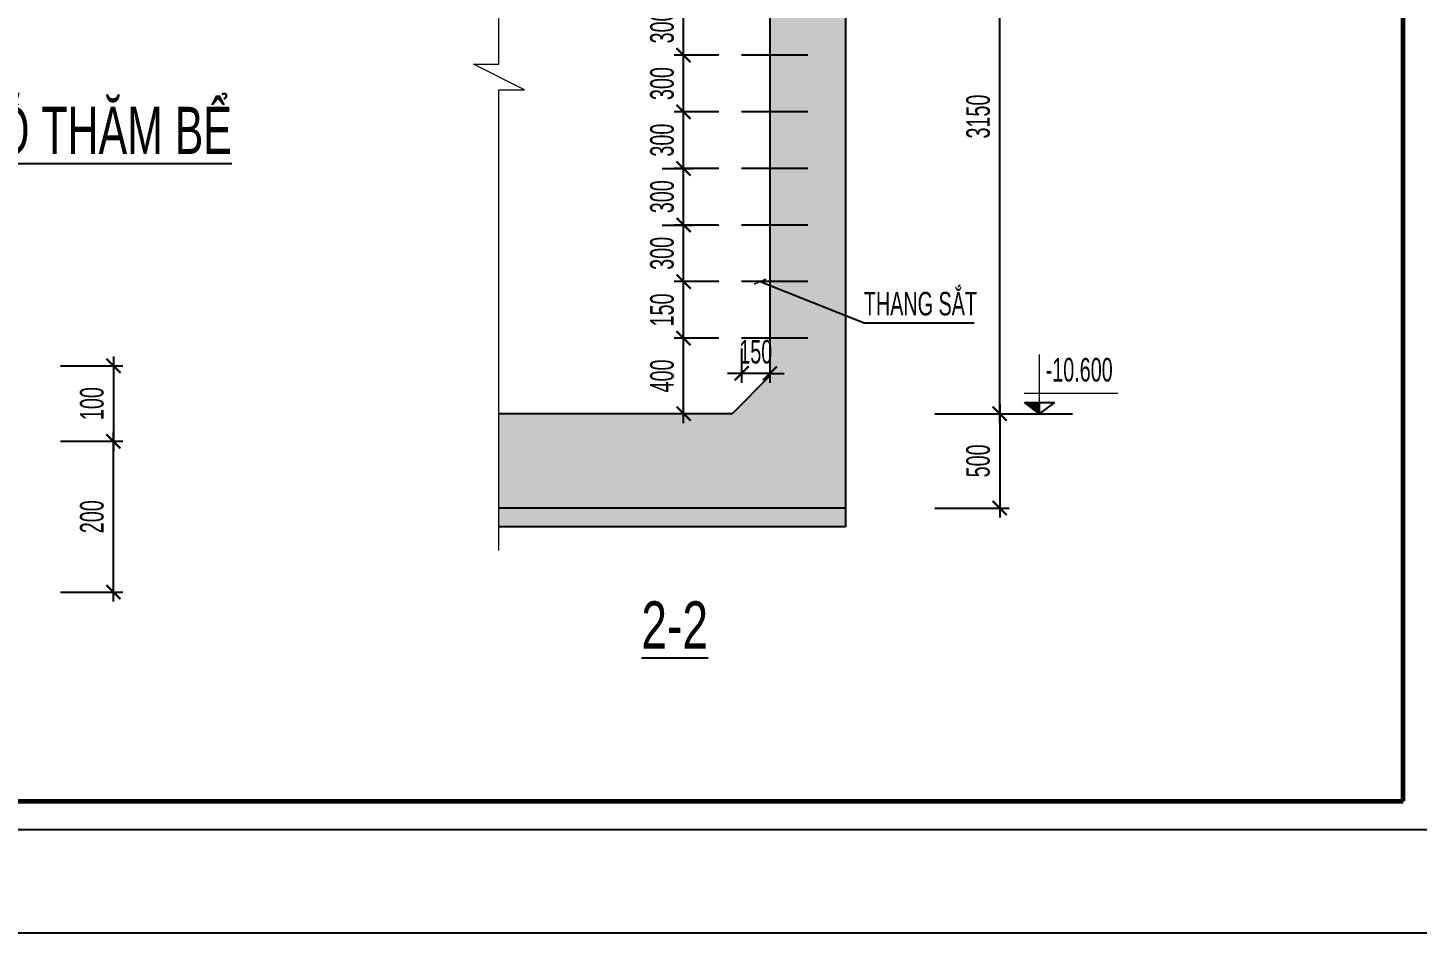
# Model space of a CAD drawing. Header units: millimetres. Extents: x 49116 to 95141, y 45601 to 60451.
# Drawn here: x 64198 to 67878, y 45601 to 48001 of the extents above; entities that cross this region are included whole.
import ezdxf
from ezdxf.enums import TextEntityAlignment as Align

# ---------------------------------------------------------------- set-up
doc = ezdxf.new("R2010")
doc.units = ezdxf.units.MM
doc.header["$MEASUREMENT"] = 0
doc.layers.get('DEFPOINTS').update_dxf_attribs({"color": 252})
for name, color, linetype in [('CDC-KHUNGTEN', 7, 'Continuous'), ('CDC.02.DIM', 1, 'Continuous'), ('CDC.03.BORDER', 3, 'Continuous'), ('CDC.06.TEXT', 2, 'Continuous'), ('CDC.10.HATCH', 251, 'Continuous'), ('CDC.16.BIGTEXT', 6, 'Continuous'), ('CHI', 1, 'Continuous'), ('DIM', 1, 'Continuous'), ('KCS_HATCH', 8, 'Continuous'), ('STEEL', 4, 'Continuous')]:
    doc.layers.add(name, color=color, linetype=linetype)
doc.layers.add('KCS_CHI', color=1, linetype='Continuous', lineweight=15)
doc.styles.add('arial', font='arial.ttf', dxfattribs={"width": 0.6})
doc.styles.add('KCS_SMTEXT', font='arial.ttf', dxfattribs={"width": 0.7})
doc.dimstyles.new('1.50 HHT', dxfattribs={"dimscale": 100, "dimtxt": 2.5, "dimasz": 1, "dimexe": 1, "dimexo": 0, "dimgap": 1, "dimtad": 1, "dimdec": 0, "dimlfac": 0.5, "dimdsep": 46, "dimtxsty": 'arial', "dimblk": 'ARCHTICK', "dimcen": 1, "dimdle": 1, "dimclrd": 1, "dimclre": 1, "dimclrt": 2, "dimadec": 0, "dimazin": 0, "dimtfac": 0.00072, "dimtdec": 0, "dimtix": 1, "dimtmove": 2, "dimatfit": 3, "dimldrblk": 'ARCHTICK', "dimfxl": 7, "dimtolj": 1, "dimarcsym": 1})
doc.dimstyles.new('DIM25', dxfattribs={"dimscale": 25, "dimtxt": 2.5, "dimasz": 1.5, "dimexe": 1, "dimexo": 0, "dimgap": 1, "dimtad": 1, "dimdec": 0, "dimzin": 0, "dimdsep": 46, "dimtxsty": 'arial', "dimblk1": 'ARCHTICK', "dimblk2": 'ARCHTICK', "dimsah": 1, "dimcen": 0.09, "dimdle": 1, "dimclrd": 256, "dimclre": 1, "dimclrt": 2, "dimadec": 0, "dimazin": 0, "dimtfac": 1, "dimtdec": 0, "dimtix": 1, "dimtmove": 2, "dimatfit": 0, "dimldrblk": 'DOT', "dimfxl": 50, "dimtolj": 1, "dimtzin": 0, "dimarcsym": 0})
doc.dimstyles.new('DIM25x0.5', dxfattribs={"dimscale": 25, "dimtxt": 2.5, "dimasz": 1.5, "dimexe": 1, "dimexo": 0, "dimgap": 1, "dimtad": 1, "dimdec": 0, "dimlfac": 2, "dimzin": 0, "dimdsep": 46, "dimtxsty": 'arial', "dimblk1": 'ARCHTICK', "dimblk2": 'ARCHTICK', "dimsah": 1, "dimcen": 0.09, "dimdle": 1, "dimclrd": 256, "dimclre": 1, "dimclrt": 2, "dimadec": 0, "dimazin": 0, "dimtfac": 1, "dimtdec": 0, "dimtix": 1, "dimtmove": 2, "dimatfit": 0, "dimldrblk": 'DOT', "dimfxl": 50, "dimtolj": 1, "dimtzin": 0, "dimarcsym": 0})

# ---------------------------------------------------------------- blocks, each defined once
blk = doc.blocks.new('_ArchTick')
at = {"color": 0, "linetype": 'ByBlock', "const_width": 0.15}
blk.add_lwpolyline([(-0.5, -0.5), (0.5, 0.5)], dxfattribs=at)
blk = doc.blocks.new('*D73')
at = {"layer": 'CDC.02.DIM', "lineweight": -2, "transparency": 16777216}
blk.add_line((64424.8, 47130), (64424.8, 46880), dxfattribs=at)
at = {"layer": 'CDC.02.DIM', "color": 1, "lineweight": -2, "transparency": 16777216}
for p, q in [((64284.2, 47105), (64449.8, 47105)), ((64284.2, 46905), (64449.8, 46905))]:
    blk.add_line(p, q, dxfattribs=at)
at = {"layer": 'DEFPOINTS', "color": 0, "transparency": 16777216}
for p in [(64284.2, 47105), (64284.2, 46905), (64424.8, 46905)]:
    blk.add_point(p, dxfattribs=at)
at = {"layer": 'CDC.02.DIM', "lineweight": -2, "transparency": 16777216, "xscale": 37.5, "yscale": 37.5, "zscale": 37.5}
for p, rotation in [((64424.8, 47105), 90), ((64424.8, 46905), 270)]:
    blk.add_blockref('_ArchTick', p, dxfattribs=dict(at, rotation=rotation))
at = {"layer": 'CDC.02.DIM', "color": 2, "transparency": 16777216, "insert": (64367.9, 47005), "char_height": 62.5, "attachment_point": 5, "rotation": 90, "style": 'arial'}
blk.add_mtext('\\A1;100', dxfattribs=at)
blk = doc.blocks.new('_DOT')
at = {"color": 0, "linetype": 'ByBlock'}
blk.add_line((-0.5, 0), (-1, 0), dxfattribs=at)
at = {"color": 0, "linetype": 'ByBlock', "const_width": 0.5}
blk.add_lwpolyline([(-0.25, 0, 1), (0.25, 0, 1)], format="xyb", close=True, dxfattribs=at)
blk = doc.blocks.new('*D80')
at = {"layer": 'CDC.02.DIM', "lineweight": -2, "transparency": 16777216}
blk.add_line((64424.8, 46480.5), (64424.8, 46930), dxfattribs=at)
at = {"layer": 'CDC.02.DIM', "color": 1, "lineweight": -2, "transparency": 16777216}
for p, q in [((64284.2, 46905), (64449.8, 46905)), ((64284.2, 46505.5), (64449.8, 46505.5))]:
    blk.add_line(p, q, dxfattribs=at)
at = {"layer": 'DEFPOINTS', "color": 0, "transparency": 16777216}
for p in [(64284.2, 46905), (64424.8, 46905), (64284.2, 46505.5)]:
    blk.add_point(p, dxfattribs=at)
at = {"layer": 'CDC.02.DIM', "lineweight": -2, "transparency": 16777216, "xscale": 37.5, "yscale": 37.5, "zscale": 37.5}
for p, rotation in [((64424.8, 46905), 90), ((64424.8, 46505.5), 270)]:
    blk.add_blockref('_ArchTick', p, dxfattribs=dict(at, rotation=rotation))
at = {"layer": 'CDC.02.DIM', "color": 2, "transparency": 16777216, "insert": (64367.9, 46705.2), "char_height": 62.5, "attachment_point": 5, "rotation": 90, "style": 'arial'}
blk.add_mtext('\\A1;200', dxfattribs=at)
blk = doc.blocks.new('KHUNG A1')
at = {"layer": 'CDC-KHUNGTEN', "color": 8}
blk.add_lwpolyline([(10368.18, 709.17), (10447.22, 709.17), (10447.22, 1281.17), (9647.22, 1281.17), (9647.22, 709.17), (10368.18, 709.17)], dxfattribs=at)
at = {"layer": 'CDC-KHUNGTEN', "color": 255, "lineweight": 60}
blk.add_lwpolyline([(10366.22, 712.17), (10366.22, 1278.17), (9650.22, 1278.17), (9650.22, 712.17), (10366.22, 712.17)], close=True, dxfattribs=at)
at = {"layer": 'DEFPOINTS', "color": 1, "ltscale": 0.2}
blk.add_lwpolyline([(9617.22, 698.17), (9617.22, 1292.17), (10458.22, 1292.17), (10458.22, 698.17), (9617.22, 698.17)], close=True, dxfattribs=at)
blk = doc.blocks.new('CAODO')
at = {"layer": 'KCS_HATCH'}
blk.add_hatch(color=256, dxfattribs=at).paths.add_polyline_path([(-3269.7, 14651), (-3309.7, 14651), (-3269.7, 14621)])
at = {"layer": 'CHI'}
for q in [(-3309.7, 14651), (-3229.7, 14651)]:
    blk.add_line((-3269.7, 14621), q, dxfattribs=at)
at = {"layer": 'DIM'}
for p, q in [((-3309.7, 14651), (-3229.7, 14651)), ((-3269.7, 14621), (-3269.7, 14651)), ((-3357.2, 14621), (-3182.2, 14621))]:
    blk.add_line(p, q, dxfattribs=at)
at = {"layer": 'KCS_CHI'}
for p, q in [((-3269.7, 14621), (-3269.7, 14778.1)), ((-3310.2, 14675.4), (-3062.5, 14675.4))]:
    blk.add_line(p, q, dxfattribs=at)
blk = doc.blocks.new('*D233')
at = {"layer": 'CDC.02.DIM', "color": 1, "lineweight": -2, "transparency": 16777216}
for p, q in [((66600.8, 48553.2), (66797.4, 48553.2)), ((66600.8, 46978.2), (66797.4, 46978.2))]:
    blk.add_line(p, q, dxfattribs=at)
at = {"layer": 'CDC.02.DIM', "lineweight": -2, "transparency": 16777216}
blk.add_line((66772.4, 46953.2), (66772.4, 48578.2), dxfattribs=at)
at = {"layer": 'DEFPOINTS', "color": 0, "transparency": 16777216}
for p in [(66600.8, 48553.2), (66772.4, 48553.2), (66600.8, 46978.2)]:
    blk.add_point(p, dxfattribs=at)
at = {"layer": 'CDC.02.DIM', "lineweight": -2, "transparency": 16777216, "xscale": 37.5, "yscale": 37.5, "zscale": 37.5}
for p, rotation in [((66772.4, 48553.2), 90), ((66772.4, 46978.2), 270)]:
    blk.add_blockref('_ArchTick', p, dxfattribs=dict(at, rotation=rotation))
at = {"layer": 'CDC.02.DIM', "color": 2, "transparency": 16777216, "insert": (66715.4, 47765.7), "char_height": 62.5, "attachment_point": 5, "rotation": 90, "style": 'arial'}
blk.add_mtext('\\A1;3150', dxfattribs=at)
blk = doc.blocks.new('*U231')
at = {"layer": 'STEEL'}
blk.add_line((-87.9, 0), (87.9, 0), dxfattribs=at)
blk = doc.blocks.new('*U232')
at = {"layer": 'CDC.03.BORDER', "color": 0, "linetype": 'ByBlock', "lineweight": -2, "transparency": 16777216}
for p in [(0, 1200), (0, 1050), (0, 900), (0, 750), (0, 600), (0, 450), (0, 300), (0, 150), (0, 0)]:
    blk.add_blockref('*U231', p, dxfattribs=at)
blk = doc.blocks.new('*D235')
at = {"layer": 'CDC.02.DIM', "lineweight": -2, "transparency": 16777216}
blk.add_line((65935, 46953.2), (65935, 47203.2), dxfattribs=at)
at = {"layer": 'CDC.02.DIM', "color": 1, "lineweight": -2, "transparency": 16777216}
for p, q in [((66028.3, 47178.2), (65910, 47178.2)), ((66028.3, 46978.2), (65910, 46978.2))]:
    blk.add_line(p, q, dxfattribs=at)
at = {"layer": 'DEFPOINTS', "color": 0, "transparency": 16777216}
for p in [(65935, 47178.2), (66028.3, 47178.2), (66028.3, 46978.2)]:
    blk.add_point(p, dxfattribs=at)
at = {"layer": 'CDC.02.DIM', "lineweight": -2, "transparency": 16777216, "xscale": 37.5, "yscale": 37.5, "zscale": 37.5}
for p, rotation in [((65935, 47178.2), 90), ((65935, 46978.2), 270)]:
    blk.add_blockref('_ArchTick', p, dxfattribs=dict(at, rotation=rotation))
at = {"layer": 'CDC.02.DIM', "color": 2, "transparency": 16777216, "insert": (65878.1, 47078.2), "char_height": 62.5, "attachment_point": 5, "rotation": 90, "style": 'arial'}
blk.add_mtext('\\A1;400', dxfattribs=at)
blk = doc.blocks.new('*D236')
at = {"layer": 'CDC.02.DIM', "lineweight": -2, "transparency": 16777216}
blk.add_line((65935, 47153.2), (65935, 47353.2), dxfattribs=at)
at = {"layer": 'CDC.02.DIM', "color": 1, "lineweight": -2, "transparency": 16777216}
for p, q in [((66028.3, 47328.2), (65910, 47328.2)), ((66028.3, 47178.2), (65910, 47178.2))]:
    blk.add_line(p, q, dxfattribs=at)
at = {"layer": 'DEFPOINTS', "color": 0, "transparency": 16777216}
for p in [(65935, 47328.2), (66028.3, 47328.2), (66028.3, 47178.2)]:
    blk.add_point(p, dxfattribs=at)
at = {"layer": 'CDC.02.DIM', "lineweight": -2, "transparency": 16777216, "xscale": 37.5, "yscale": 37.5, "zscale": 37.5}
for p, rotation in [((65935, 47328.2), 90), ((65935, 47178.2), 270)]:
    blk.add_blockref('_ArchTick', p, dxfattribs=dict(at, rotation=rotation))
at = {"layer": 'CDC.02.DIM', "color": 2, "transparency": 16777216, "insert": (65878.1, 47253.2), "char_height": 62.5, "attachment_point": 5, "rotation": 90, "style": 'arial'}
blk.add_mtext('\\A1;150', dxfattribs=at)
blk = doc.blocks.new('*D237')
at = {"layer": 'CDC.02.DIM', "color": 1, "lineweight": -2, "transparency": 16777216}
for p, q in [((66028.3, 47478.2), (65910, 47478.2)), ((66028.3, 47328.2), (65910, 47328.2))]:
    blk.add_line(p, q, dxfattribs=at)
at = {"layer": 'CDC.02.DIM', "lineweight": -2, "transparency": 16777216}
blk.add_line((65935, 47303.2), (65935, 47503.2), dxfattribs=at)
at = {"layer": 'DEFPOINTS', "color": 0, "transparency": 16777216}
for p in [(65935, 47478.2), (66028.3, 47478.2), (66028.3, 47328.2)]:
    blk.add_point(p, dxfattribs=at)
at = {"layer": 'CDC.02.DIM', "lineweight": -2, "transparency": 16777216, "xscale": 37.5, "yscale": 37.5, "zscale": 37.5}
for p, rotation in [((65935, 47478.2), 90), ((65935, 47328.2), 270)]:
    blk.add_blockref('_ArchTick', p, dxfattribs=dict(at, rotation=rotation))
at = {"layer": 'CDC.02.DIM', "color": 2, "transparency": 16777216, "insert": (65878.1, 47403.2), "char_height": 62.5, "attachment_point": 5, "rotation": 90, "style": 'arial'}
blk.add_mtext('\\A1;300', dxfattribs=at)
blk = doc.blocks.new('*D238')
at = {"layer": 'CDC.02.DIM', "color": 1, "lineweight": -2, "transparency": 16777216}
for p, q in [((66088.7, 47151.4), (66088.7, 47060)), ((66163.7, 47151.4), (66163.7, 47060))]:
    blk.add_line(p, q, dxfattribs=at)
at = {"layer": 'CDC.02.DIM', "lineweight": -2, "transparency": 16777216}
for p, q in [((66088.7, 47085), (66051.2, 47085)), ((66163.7, 47085), (66088.7, 47085)), ((66163.7, 47085), (66201.2, 47085))]:
    blk.add_line(p, q, dxfattribs=at)
at = {"layer": 'DEFPOINTS', "color": 0, "transparency": 16777216}
for p in [(66088.7, 47151.4), (66163.7, 47151.4), (66088.7, 47085)]:
    blk.add_point(p, dxfattribs=at)
at = {"layer": 'CDC.02.DIM', "lineweight": -2, "transparency": 16777216, "xscale": 37.5, "yscale": 37.5, "zscale": 37.5}
blk.add_blockref('_ArchTick', (66088.7, 47085), dxfattribs=at)
at = {"layer": 'CDC.02.DIM', "lineweight": -2, "transparency": 16777216, "xscale": 37.5, "yscale": 37.5, "zscale": 37.5, "rotation": 180}
blk.add_blockref('_ArchTick', (66163.7, 47085), dxfattribs=at)
at = {"layer": 'CDC.02.DIM', "color": 2, "transparency": 16777216, "insert": (66126.2, 47142), "char_height": 62.5, "attachment_point": 5, "style": 'arial'}
blk.add_mtext('\\A1;150', dxfattribs=at)
blk = doc.blocks.new('*D239')
at = {"layer": 'CDC.02.DIM', "color": 1, "lineweight": -2, "transparency": 16777216}
for p, q in [((65878.2, 47628.2), (65960, 47628.2)), ((65878.2, 47478.2), (65960, 47478.2))]:
    blk.add_line(p, q, dxfattribs=at)
at = {"layer": 'CDC.02.DIM', "lineweight": -2, "transparency": 16777216}
blk.add_line((65935, 47453.2), (65935, 47653.2), dxfattribs=at)
at = {"layer": 'DEFPOINTS', "color": 0, "transparency": 16777216}
for p in [(65878.2, 47628.2), (65935, 47628.2), (65878.2, 47478.2)]:
    blk.add_point(p, dxfattribs=at)
at = {"layer": 'CDC.02.DIM', "lineweight": -2, "transparency": 16777216, "xscale": 37.5, "yscale": 37.5, "zscale": 37.5}
for p, rotation in [((65935, 47628.2), 90), ((65935, 47478.2), 270)]:
    blk.add_blockref('_ArchTick', p, dxfattribs=dict(at, rotation=rotation))
at = {"layer": 'CDC.02.DIM', "color": 2, "transparency": 16777216, "insert": (65878.1, 47553.2), "char_height": 62.5, "attachment_point": 5, "rotation": 90, "style": 'arial'}
blk.add_mtext('\\A1;300', dxfattribs=at)
blk = doc.blocks.new('*D240')
at = {"layer": 'CDC.02.DIM', "color": 1, "lineweight": -2, "transparency": 16777216}
for p, q in [((66028.3, 47778.2), (65910, 47778.2)), ((66028.3, 47628.2), (65910, 47628.2))]:
    blk.add_line(p, q, dxfattribs=at)
at = {"layer": 'CDC.02.DIM', "lineweight": -2, "transparency": 16777216}
blk.add_line((65935, 47603.2), (65935, 47803.2), dxfattribs=at)
at = {"layer": 'DEFPOINTS', "color": 0, "transparency": 16777216}
for p in [(65935, 47778.2), (66028.3, 47778.2), (66028.3, 47628.2)]:
    blk.add_point(p, dxfattribs=at)
at = {"layer": 'CDC.02.DIM', "lineweight": -2, "transparency": 16777216, "xscale": 37.5, "yscale": 37.5, "zscale": 37.5}
for p, rotation in [((65935, 47778.2), 90), ((65935, 47628.2), 270)]:
    blk.add_blockref('_ArchTick', p, dxfattribs=dict(at, rotation=rotation))
at = {"layer": 'CDC.02.DIM', "color": 2, "transparency": 16777216, "insert": (65878.1, 47703.2), "char_height": 62.5, "attachment_point": 5, "rotation": 90, "style": 'arial'}
blk.add_mtext('\\A1;300', dxfattribs=at)
blk = doc.blocks.new('*D241')
at = {"layer": 'CDC.02.DIM', "color": 1, "lineweight": -2, "transparency": 16777216}
for p, q in [((66028.3, 47928.2), (65910, 47928.2)), ((66028.3, 47778.2), (65910, 47778.2))]:
    blk.add_line(p, q, dxfattribs=at)
at = {"layer": 'CDC.02.DIM', "lineweight": -2, "transparency": 16777216}
blk.add_line((65935, 47753.2), (65935, 47953.2), dxfattribs=at)
at = {"layer": 'DEFPOINTS', "color": 0, "transparency": 16777216}
for p in [(65935, 47928.2), (66028.3, 47928.2), (66028.3, 47778.2)]:
    blk.add_point(p, dxfattribs=at)
at = {"layer": 'CDC.02.DIM', "lineweight": -2, "transparency": 16777216, "xscale": 37.5, "yscale": 37.5, "zscale": 37.5}
for p, rotation in [((65935, 47928.2), 90), ((65935, 47778.2), 270)]:
    blk.add_blockref('_ArchTick', p, dxfattribs=dict(at, rotation=rotation))
at = {"layer": 'CDC.02.DIM', "color": 2, "transparency": 16777216, "insert": (65878.1, 47853.2), "char_height": 62.5, "attachment_point": 5, "rotation": 90, "style": 'arial'}
blk.add_mtext('\\A1;300', dxfattribs=at)
blk = doc.blocks.new('*D242')
at = {"layer": 'CDC.02.DIM', "lineweight": -2, "transparency": 16777216}
blk.add_line((65935, 47903.2), (65935, 48103.2), dxfattribs=at)
at = {"layer": 'CDC.02.DIM', "color": 1, "lineweight": -2, "transparency": 16777216}
for p, q in [((66028.3, 48078.2), (65910, 48078.2)), ((66028.3, 47928.2), (65910, 47928.2))]:
    blk.add_line(p, q, dxfattribs=at)
at = {"layer": 'DEFPOINTS', "color": 0, "transparency": 16777216}
for p in [(65935, 48078.2), (66028.3, 48078.2), (66028.3, 47928.2)]:
    blk.add_point(p, dxfattribs=at)
at = {"layer": 'CDC.02.DIM', "lineweight": -2, "transparency": 16777216, "xscale": 37.5, "yscale": 37.5, "zscale": 37.5}
for p, rotation in [((65935, 48078.2), 90), ((65935, 47928.2), 270)]:
    blk.add_blockref('_ArchTick', p, dxfattribs=dict(at, rotation=rotation))
at = {"layer": 'CDC.02.DIM', "color": 2, "transparency": 16777216, "insert": (65878.1, 48003.2), "char_height": 62.5, "attachment_point": 5, "rotation": 90, "style": 'arial'}
blk.add_mtext('\\A1;300', dxfattribs=at)
blk = doc.blocks.new('*D246')
at = {"layer": 'CDC.02.DIM', "lineweight": -2, "transparency": 16777216}
blk.add_line((66772.4, 47003.2), (66772.4, 46703.2), dxfattribs=at)
at = {"layer": 'CDC.02.DIM', "color": 1, "lineweight": -2, "transparency": 16777216}
for p, q in [((66600.8, 46978.2), (66797.4, 46978.2)), ((66600.8, 46728.2), (66797.4, 46728.2))]:
    blk.add_line(p, q, dxfattribs=at)
at = {"layer": 'DEFPOINTS', "color": 0, "transparency": 16777216}
for p in [(66600.8, 46978.2), (66600.8, 46728.2), (66772.4, 46728.2)]:
    blk.add_point(p, dxfattribs=at)
at = {"layer": 'CDC.02.DIM', "lineweight": -2, "transparency": 16777216, "xscale": 37.5, "yscale": 37.5, "zscale": 37.5}
for p, rotation in [((66772.4, 46978.2), 90), ((66772.4, 46728.2), 270)]:
    blk.add_blockref('_ArchTick', p, dxfattribs=dict(at, rotation=rotation))
at = {"layer": 'CDC.02.DIM', "color": 2, "transparency": 16777216, "insert": (66715.4, 46853.2), "char_height": 62.5, "attachment_point": 5, "rotation": 90, "style": 'arial'}
blk.add_mtext('\\A1;500', dxfattribs=at)

msp = doc.modelspace()

# ---------------------------------------------------------------- hatches: boundary and pattern name
at = {"layer": 'CDC.10.HATCH'}
h = msp.add_hatch(dxfattribs=at)
h.set_pattern_fill('CHAU-02', color=256, scale=7.5, style=0, pattern_type=2)
h.set_pattern_definition([(50, (235222.68, 141276.523), (53.794514, -4.70641), [5.625, -61.875]), (355, (235222.68, 141276.523), (-10.40635, 56.41441), [4.5, -49.5]), (100.4514, (235227.16, 141276.13), (43.388204, 51.707966), [4.780514, -52.585658]), (46.1842, (235222.68, 141291.52), (80.043079, -12.413926), [8.4375, -92.8125]), (96.6356, (235229.35, 141290.49), (70.099703, 73.05884), [7.17077, -78.878475]), (351.1842, (235222.68, 141291.52), (70.099646, 73.058895), [6.75, -74.25]), (21, (235230.18, 141287.773), (44.768029, -30.196417), [5.625, -61.875]), (226, (235230.18, 141287.773), (50.391159, -27.415486), [4.5, -49.5]), (71.4514, (235233.91, 141285.257), (63.016697, 24.189787), [4.780514, -52.585658]), (67.5, (235222.68, 141276.523), (-11.6937137, 22.0780846), [0, -48.9, 0, -50.25, 0, -49.6875]), (4.5, (235222.68, 141276.523), (21.2513193, 28.507739), [0, -28.65, 0, -47.775, 0, -18.9375]), (327.5, (235205.954, 141276.523), (40.0366827, -1.6916154), [0, -18.75, 0, -58.5, 0, -77.625]), (317.5, (235198.454, 141276.523), (43.738963, 7.5078737), [0, -24.375, 0, -38.85, 0, -55.125]), (315, (235222.68, 141276.523), (22.5390287, 22.5390287), []), (315, (235222.68, 141285.71), (22.5390287, 22.5390287), [])])
h.paths.add_polyline_path([(66163.65, 48603.22), (66163.65, 48553.22), (66363.65, 48553.22), (66363.65, 46978.22), (66363.65, 46728.22), (65446.12, 46728.22), (65446.12, 46978.22), (66063.65, 46978.22), (66163.65, 47078.22), (66163.65, 48453.22), (66113.65, 48453.22), (66113.65, 48603.22)])
h = msp.add_hatch(dxfattribs=at)
h.set_pattern_fill('AR-CONC', color=256, scale=5)
h.set_pattern_definition([(50, (76999.756, 38712.166), (35.86301, -3.137607), [3.75, -41.25]), (355, (76999.756, 38712.166), (-6.93757, 37.60961), [3, -33]), (100.4514, (77002.745, 38711.904), (28.92547, 34.47198), [3.18701, -35.05711]), (46.1842, (76999.756, 38722.166), (53.36205, -8.27595), [5.625, -61.875]), (96.6356, (77004.203, 38721.476), (46.73314, 48.7059), [4.78051, -52.58565]), (351.1842, (76999.756, 38722.166), (46.7331, 48.70593), [4.5, -49.5]), (21, (77004.756, 38719.666), (29.84535, -20.130945), [3.75, -41.25]), (326, (77004.756, 38719.666), (12.16577, 36.2575), [3, -33]), (71.4514, (77007.244, 38717.988), (42.01113, 16.126525), [3.18701, -35.05711]), (37.5, (76999.756, 38712.166), (0.607993, 16.644693), [0, -32.6, 0, -33.5, 0, -33.125]), (7.5, (76999.756, 38712.166), (13.153477, 19.720586), [0, -19.1, 0, -31.85, 0, -12.625]), (327.5, (76988.606, 38712.166), (26.691122, -1.127744), [0, -12.5, 0, -39, 0, -51.75]), (317.5, (76983.606, 38712.166), (29.15931, 5.00525), [0, -16.25, 0, -25.9, 0, -36.75])])
h.paths.add_polyline_path([(65446.12, 46678.22), (65446.12, 46728.22), (66388.65, 46728.22), (66363.65, 46728.22), (66363.65, 46678.22), (66388.65, 46678.22)])

# ---------------------------------------------------------------- linework, layer by layer
at = {"layer": 'CDC.03.BORDER'}
for p, q in [((66363.65, 48553.22), (66363.65, 46728.22)), ((66163.65, 48453.22), (66163.65, 47078.22)), ((66163.65, 47078.22), (66063.65, 46978.22)), ((66063.65, 46978.22), (65446.12, 46978.22)), ((66363.65, 46728.22), (65446.12, 46728.22)), ((66363.65, 46728.22), (66363.65, 46678.22)), ((66363.65, 46678.22), (65446.12, 46678.22))]:
    msp.add_line(p, q, dxfattribs=at)
at = {"layer": 'KCS_CHI'}
msp.add_lwpolyline([(65446.12, 46615.72), (65446.12, 47836.97), (65513.53, 47836.97), (65378.7, 47904.38), (65446.12, 47904.38), (65446.12, 48660.27)], dxfattribs=at)

# ---------------------------------------------------------------- block references
at = {"xscale": 24.99999999999999, "yscale": 24.99999999999999, "zscale": 24.99999999999999}
msp.add_blockref('KHUNG A1', (-191314.8, 28147.01), dxfattribs=at)
at = {"layer": 'CDC.03.BORDER', "xscale": -1}
msp.add_blockref('*U232', (66176.5, 47178.22), dxfattribs=at)
at = {"layer": 'KCS_CHI'}
msp.add_blockref('CAODO', (70147.72, 32357.2), dxfattribs=at)

# ---------------------------------------------------------------- texts
at = {"layer": 'CDC.06.TEXT', "style": 'KCS_SMTEXT', "width": 0.6}
for s, p in [('THANG SẮT', (66562.37, 47238.59)), ('-10.600', (66982.9, 47063.51))]:
    msp.add_text(s, height=62.5, dxfattribs=at).set_placement(p, align=Align.CENTER)
at = {"layer": 'CDC.16.BIGTEXT', "color": 6, "style": 'arial', "width": 0.65}
msp.add_text('%%UCHI TIẾT GIA CƯỜNG LỖ THĂM BỂ', height=125, dxfattribs=at).set_placement((63790.22, 47666.54), align=Align.CENTER)
at = {"layer": 'CDC.16.BIGTEXT', "style": 'KCS_SMTEXT', "width": 0.7}
msp.add_text('%%U2-2', height=125, dxfattribs=at).set_placement((65911.5, 46355.82), align=Align.CENTER)

# ---------------------------------------------------------------- dimensions: what is measured, and where the dimension line sits
at = {"layer": 'CDC.02.DIM'}
for base, p1, p2, angle, dimstyle, picture, middle in [((66772.35, 48553.22), (66600.77, 46978.22), (66600.77, 48553.22), 90, 'DIM25x0.5', '*D233', (66715.42, 47765.72)), ((65935.04, 48078.22), (66028.26, 47928.22), (66028.26, 48078.22), 90, 'DIM25x0.5', '*D242', (65878.11, 48003.22)), ((65935.04, 47928.22), (66028.26, 47778.22), (66028.26, 47928.22), 90, 'DIM25x0.5', '*D241', (65878.11, 47853.22)), ((65935.04, 47778.22), (66028.26, 47628.22), (66028.26, 47778.22), 90, 'DIM25x0.5', '*D240', (65878.11, 47703.22)), ((65935.04, 47628.22), (65878.24, 47478.22), (65878.24, 47628.22), 90, 'DIM25x0.5', '*D239', (65878.11, 47553.22)), ((65935.04, 47478.22), (66028.26, 47328.22), (66028.26, 47478.22), 90, 'DIM25x0.5', '*D237', (65878.11, 47403.22)), ((65935.04, 47328.22), (66028.26, 47178.22), (66028.26, 47328.22), 90, 'DIM25', '*D236', (65878.13, 47253.22)), ((65935.04, 47178.22), (66028.26, 46978.22), (66028.26, 47178.22), 90, 'DIM25x0.5', '*D235', (65878.13, 47078.22)), ((66088.65, 47085.04), (66163.65, 47151.37), (66088.65, 47151.37), 180, 'DIM25x0.5', '*D238', (66126.15, 47141.95)), ((66772.35, 46728.22), (66600.77, 46978.22), (66600.77, 46728.22), 90, 'DIM25x0.5', '*D246', (66715.44, 46853.22))]:
    dim = msp.add_linear_dim(base=base, p1=p1, p2=p2, angle=angle, dimstyle=dimstyle, dxfattribs=at)
    dim.commit()
    dim.dimension.update_dxf_attribs({"geometry": picture, "text_midpoint": middle})
for p1, picture, middle in [((64284.18, 47105), '*D73', (64367.92, 47005)), ((64284.18, 46505.5), '*D80', (64367.92, 46705.25))]:
    dim = msp.add_linear_dim(base=(64424.83, 46905), p1=p1, p2=(64284.18, 46905), angle=90, dimstyle='DIM25', override={"dimlfac": 0.5}, dxfattribs=at)
    dim.commit()
    dim.dimension.update_dxf_attribs({"geometry": picture, "text_midpoint": middle})

# ---------------------------------------------------------------- leaders
at = {"layer": 'CDC.03.BORDER'}
msp.add_leader([(66137.54, 47328.22), (66413.54, 47218.69), (66704.7, 47218.69)], dimstyle='1.50 HHT', override={"dimscale": 50, "dimasz": 0.5, "dimgap": 1, "dimtad": 0}, dxfattribs=at)

doc.saveas('drawing.dxf')
